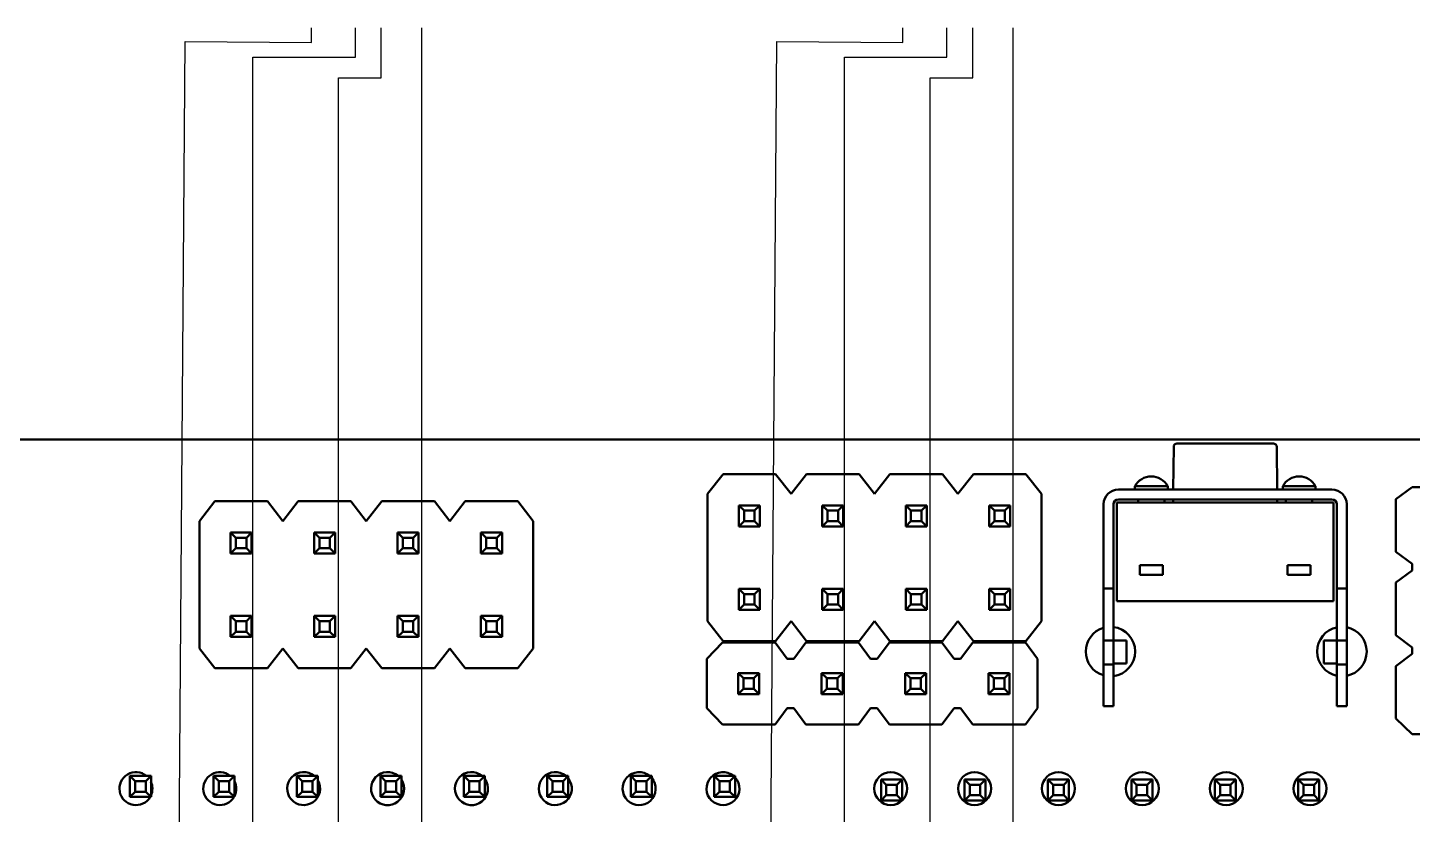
# Model space of a CAD drawing. Header units: millimetres. Extents: x 0 to 420, y 0 to 297.
# Drawn here: x 93.18 to 135.32, y 196.9 to 220.85 of the extents above; entities that cross this region are included whole.
import ezdxf

# ---------------------------------------------------------------- set-up
doc = ezdxf.new("R2010")
doc.units = ezdxf.units.MM
doc.layers.add('Sketch Geometry (ISO)', color=7, linetype='Continuous', lineweight=25)
doc.layers.add('Visible (ISO)', color=7, linetype='Continuous', lineweight=50)

msp = doc.modelspace()

# ---------------------------------------------------------------- linework, layer by layer
at = {"layer": 'Sketch Geometry (ISO)', "color": 7}
for p, q in [((101.814, 220.402), (101.814, 220.849)), ((119.814, 220.402), (119.814, 220.849)), ((97.654, 177.571), (97.974, 220.431)), ((97.974, 220.431), (101.814, 220.402)), ((115.654, 177.571), (115.974, 220.431)), ((115.974, 220.431), (119.814, 220.402))]:
    msp.add_line(p, q, dxfattribs=at)
at = {"layer": 'Sketch Geometry (ISO)', "color": 116, "true_color": 0x008040}
for p, q in [((103.151, 219.955), (103.151, 220.849)), ((121.151, 219.955), (121.151, 220.849)), ((100.034, 177.411), (100.034, 219.955)), ((100.034, 219.955), (103.151, 219.955)), ((118.034, 177.411), (118.034, 219.955)), ((118.034, 219.955), (121.151, 219.955))]:
    msp.add_line(p, q, dxfattribs=at)
at = {"layer": 'Sketch Geometry (ISO)', "color": 5, "true_color": 0x0000ff}
for p, q in [((103.938, 219.321), (103.938, 220.849)), ((121.938, 219.321), (121.938, 220.849)), ((102.64, 177.308), (102.64, 219.321)), ((102.64, 219.321), (103.938, 219.321)), ((120.64, 177.308), (120.64, 219.321)), ((120.64, 219.321), (121.938, 219.321))]:
    msp.add_line(p, q, dxfattribs=at)
at = {"layer": 'Sketch Geometry (ISO)', "color": 1, "true_color": 0xff0000}
for p, q in [((105.172, 177.148), (105.172, 220.849)), ((123.172, 177.148), (123.172, 220.849))]:
    msp.add_line(p, q, dxfattribs=at)
at = {"layer": 'Visible (ISO)'}
for p, q in [((165.503, 208.313), (61.648, 208.313)), ((131.089, 208.188), (128.154, 208.188)), ((128.055, 208.089), (128.043, 206.788)), ((131.189, 208.089), (131.2, 206.788)), ((114.339, 207.255), (113.869, 206.655)), ((115.939, 207.255), (114.339, 207.255)), ((116.409, 206.655), (115.939, 207.255)), ((116.879, 207.255), (116.409, 206.655)), ((118.479, 207.255), (116.879, 207.255)), ((118.949, 206.655), (118.479, 207.255)), ((119.419, 207.255), (118.949, 206.655)), ((121.019, 207.255), (119.419, 207.255)), ((121.489, 206.655), (121.019, 207.255)), ((121.959, 207.255), (121.489, 206.655)), ((123.559, 207.255), (121.959, 207.255)), ((124.029, 206.655), (123.559, 207.255)), ((113.869, 206.655), (113.869, 202.775)), ((124.029, 202.775), (124.029, 206.655)), ((132.872, 206.788), (126.372, 206.788)), ((132.872, 206.488), (126.372, 206.488)), ((127.872, 206.888), (126.872, 206.888)), ((126.872, 206.888), (126.872, 206.788)), ((126.972, 206.488), (126.972, 206.388)), ((127.772, 206.488), (127.772, 206.388)), ((127.872, 206.888), (127.872, 206.788)), ((128.041, 206.488), (128.04, 206.388)), ((131.203, 206.488), (131.204, 206.388)), ((132.372, 206.888), (131.372, 206.888)), ((131.372, 206.888), (131.372, 206.788)), ((131.472, 206.488), (131.472, 206.388)), ((132.272, 206.488), (132.272, 206.388)), ((132.372, 206.888), (132.372, 206.788)), ((134.814, 206.492), (135.314, 206.862)), ((134.814, 204.892), (134.814, 206.492)), ((135.314, 206.862), (136.814, 206.862)), ((98.873, 206.428), (98.403, 205.828)), ((100.473, 206.428), (98.873, 206.428)), ((100.943, 205.828), (100.473, 206.428)), ((101.413, 206.428), (100.943, 205.828)), ((103.013, 206.428), (101.413, 206.428)), ((103.483, 205.828), (103.013, 206.428)), ((103.953, 206.428), (103.483, 205.828)), ((105.553, 206.428), (103.953, 206.428)), ((106.023, 205.828), (105.553, 206.428)), ((106.493, 206.428), (106.023, 205.828)), ((108.093, 206.428), (106.493, 206.428)), ((108.563, 205.828), (108.093, 206.428)), ((115.459, 206.305), (114.819, 206.305)), ((114.819, 206.305), (114.979, 206.145)), ((114.819, 205.665), (114.819, 206.305)), ((115.299, 206.145), (114.979, 206.145)), ((114.979, 205.825), (114.979, 206.145)), ((115.299, 206.145), (115.459, 206.305)), ((115.299, 205.825), (115.299, 206.145)), ((115.459, 206.305), (115.459, 206.305)), ((115.459, 205.665), (115.459, 206.305)), ((115.459, 205.665), (115.459, 206.305)), ((117.999, 206.305), (117.359, 206.305)), ((117.359, 206.305), (117.519, 206.145)), ((117.359, 205.665), (117.359, 206.305)), ((117.839, 206.145), (117.519, 206.145)), ((117.519, 205.825), (117.519, 206.145)), ((117.839, 206.145), (117.999, 206.305)), ((117.839, 205.825), (117.839, 206.145)), ((117.999, 205.665), (117.999, 206.305)), ((117.999, 206.305), (117.999, 206.305)), ((117.999, 205.665), (117.999, 206.305)), ((119.899, 205.665), (119.899, 206.305)), ((119.899, 206.305), (120.059, 206.145)), ((120.539, 206.305), (119.899, 206.305)), ((120.379, 206.145), (120.059, 206.145)), ((120.059, 205.825), (120.059, 206.145)), ((120.379, 206.145), (120.539, 206.305)), ((120.379, 205.825), (120.379, 206.145)), ((120.539, 205.665), (120.539, 206.305)), ((120.539, 206.305), (120.539, 206.305)), ((120.539, 205.665), (120.539, 206.305)), ((122.439, 205.665), (122.439, 206.305)), ((122.439, 206.305), (122.599, 206.145)), ((123.079, 206.305), (122.439, 206.305)), ((122.599, 205.825), (122.599, 206.145)), ((122.919, 206.145), (122.599, 206.145)), ((122.919, 206.145), (123.079, 206.305)), ((122.919, 205.825), (122.919, 206.145)), ((123.079, 205.665), (123.079, 206.305)), ((123.079, 206.305), (123.079, 206.305)), ((123.079, 205.665), (123.079, 206.305)), ((125.922, 206.338), (125.922, 203.777)), ((126.222, 206.338), (126.222, 203.777)), ((132.922, 206.388), (126.322, 206.388)), ((126.322, 206.388), (126.322, 203.388)), ((132.922, 203.388), (132.922, 206.388)), ((133.022, 203.777), (133.022, 206.338)), ((133.322, 203.777), (133.322, 206.338)), ((98.403, 205.828), (98.403, 201.948)), ((108.563, 201.948), (108.563, 205.828)), ((114.979, 205.825), (114.819, 205.665)), ((115.459, 205.665), (114.819, 205.665)), ((115.299, 205.825), (114.979, 205.825)), ((115.459, 205.665), (115.299, 205.825)), ((115.459, 205.665), (115.459, 205.665)), ((117.519, 205.825), (117.359, 205.665)), ((117.999, 205.665), (117.359, 205.665)), ((117.839, 205.825), (117.519, 205.825)), ((117.999, 205.665), (117.839, 205.825)), ((117.999, 205.665), (117.999, 205.665)), ((120.059, 205.825), (119.899, 205.665)), ((120.539, 205.665), (119.899, 205.665)), ((120.379, 205.825), (120.059, 205.825)), ((120.539, 205.665), (120.379, 205.825)), ((120.539, 205.665), (120.539, 205.665)), ((122.599, 205.825), (122.439, 205.665)), ((123.079, 205.665), (122.439, 205.665)), ((122.919, 205.825), (122.599, 205.825)), ((123.079, 205.665), (122.919, 205.825)), ((123.079, 205.665), (123.079, 205.665)), ((99.353, 204.838), (99.353, 205.478)), ((99.353, 205.478), (99.513, 205.318)), ((99.993, 205.478), (99.353, 205.478)), ((99.513, 204.998), (99.513, 205.318)), ((99.833, 205.318), (99.513, 205.318)), ((99.833, 205.318), (99.993, 205.478)), ((99.833, 204.998), (99.833, 205.318)), ((99.993, 204.838), (99.993, 205.478)), ((99.993, 204.838), (99.993, 205.478)), ((99.993, 205.478), (99.993, 205.478)), ((102.533, 205.478), (101.893, 205.478)), ((101.893, 205.478), (102.053, 205.318)), ((101.893, 204.838), (101.893, 205.478)), ((102.373, 205.318), (102.053, 205.318)), ((102.053, 204.998), (102.053, 205.318)), ((102.373, 205.318), (102.533, 205.478)), ((102.373, 204.998), (102.373, 205.318)), ((102.533, 204.838), (102.533, 205.478)), ((102.533, 204.838), (102.533, 205.478)), ((102.533, 205.478), (102.533, 205.478)), ((105.073, 205.478), (104.433, 205.478)), ((104.433, 205.478), (104.593, 205.318)), ((104.433, 204.838), (104.433, 205.478)), ((104.913, 205.318), (104.593, 205.318)), ((104.593, 204.998), (104.593, 205.318)), ((104.913, 205.318), (105.073, 205.478)), ((104.913, 204.998), (104.913, 205.318)), ((105.073, 205.478), (105.073, 205.478)), ((105.073, 204.838), (105.073, 205.478)), ((105.073, 204.838), (105.073, 205.478)), ((107.613, 205.478), (106.973, 205.478)), ((106.973, 205.478), (107.133, 205.318)), ((106.973, 204.838), (106.973, 205.478)), ((107.453, 205.318), (107.133, 205.318)), ((107.133, 204.998), (107.133, 205.318)), ((107.453, 205.318), (107.613, 205.478)), ((107.453, 204.998), (107.453, 205.318)), ((107.613, 205.478), (107.613, 205.478)), ((107.613, 204.838), (107.613, 205.478)), ((107.613, 204.838), (107.613, 205.478)), ((99.513, 204.998), (99.353, 204.838)), ((99.993, 204.838), (99.353, 204.838)), ((99.833, 204.998), (99.513, 204.998)), ((99.993, 204.838), (99.833, 204.998)), ((99.993, 204.838), (99.993, 204.838)), ((102.053, 204.998), (101.893, 204.838)), ((102.533, 204.838), (101.893, 204.838)), ((102.373, 204.998), (102.053, 204.998)), ((102.533, 204.838), (102.373, 204.998)), ((102.533, 204.838), (102.533, 204.838)), ((104.593, 204.998), (104.433, 204.838)), ((105.073, 204.838), (104.433, 204.838)), ((104.913, 204.998), (104.593, 204.998)), ((105.073, 204.838), (104.913, 204.998)), ((105.073, 204.838), (105.073, 204.838)), ((107.133, 204.998), (106.973, 204.838)), ((107.613, 204.838), (106.973, 204.838)), ((107.453, 204.998), (107.133, 204.998)), ((107.613, 204.838), (107.453, 204.998)), ((107.613, 204.838), (107.613, 204.838)), ((135.314, 204.522), (134.814, 204.892)), ((127.022, 204.488), (127.722, 204.488)), ((127.022, 204.488), (127.022, 204.188)), ((127.722, 204.488), (127.722, 204.188)), ((131.522, 204.488), (131.522, 204.188)), ((132.222, 204.488), (131.522, 204.488)), ((132.222, 204.488), (132.222, 204.188)), ((135.314, 204.522), (135.314, 204.322)), ((127.022, 204.188), (127.722, 204.188)), ((132.222, 204.188), (131.522, 204.188)), ((134.814, 203.952), (135.314, 204.322)), ((114.819, 203.125), (114.819, 203.765)), ((114.819, 203.765), (114.979, 203.605)), ((115.459, 203.765), (114.819, 203.765)), ((114.979, 203.285), (114.979, 203.605)), ((115.299, 203.605), (114.979, 203.605)), ((115.299, 203.605), (115.459, 203.765)), ((115.299, 203.285), (115.299, 203.605)), ((115.459, 203.125), (115.459, 203.765)), ((115.459, 203.765), (115.459, 203.765)), ((115.459, 203.125), (115.459, 203.765)), ((117.999, 203.765), (117.359, 203.765)), ((117.359, 203.765), (117.519, 203.605)), ((117.359, 203.125), (117.359, 203.765)), ((117.839, 203.605), (117.519, 203.605)), ((117.519, 203.285), (117.519, 203.605)), ((117.839, 203.605), (117.999, 203.765)), ((117.839, 203.285), (117.839, 203.605)), ((117.999, 203.765), (117.999, 203.765)), ((117.999, 203.125), (117.999, 203.765)), ((117.999, 203.125), (117.999, 203.765)), ((120.539, 203.765), (119.899, 203.765)), ((119.899, 203.765), (120.059, 203.605)), ((119.899, 203.125), (119.899, 203.765)), ((120.379, 203.605), (120.059, 203.605)), ((120.059, 203.285), (120.059, 203.605)), ((120.379, 203.605), (120.539, 203.765)), ((120.379, 203.285), (120.379, 203.605)), ((120.539, 203.765), (120.539, 203.765)), ((120.539, 203.125), (120.539, 203.765)), ((120.539, 203.125), (120.539, 203.765)), ((123.079, 203.765), (122.439, 203.765)), ((122.439, 203.765), (122.599, 203.605)), ((122.439, 203.125), (122.439, 203.765)), ((122.919, 203.605), (122.599, 203.605)), ((122.599, 203.285), (122.599, 203.605)), ((122.919, 203.605), (123.079, 203.765)), ((122.919, 203.285), (122.919, 203.605)), ((123.079, 203.125), (123.079, 203.765)), ((123.079, 203.765), (123.079, 203.765)), ((123.079, 203.125), (123.079, 203.765)), ((125.922, 203.777), (125.922, 202.188)), ((126.222, 203.777), (125.922, 203.777)), ((126.222, 202.188), (126.222, 203.777)), ((133.022, 203.777), (133.022, 202.188)), ((133.322, 203.777), (133.022, 203.777)), ((133.322, 203.777), (133.322, 202.188)), ((134.814, 202.352), (134.814, 203.952)), ((114.979, 203.285), (114.819, 203.125)), ((115.459, 203.125), (114.819, 203.125)), ((115.299, 203.285), (114.979, 203.285)), ((115.459, 203.125), (115.299, 203.285)), ((115.459, 203.125), (115.459, 203.125)), ((117.519, 203.285), (117.359, 203.125)), ((117.999, 203.125), (117.359, 203.125)), ((117.839, 203.285), (117.519, 203.285)), ((117.999, 203.125), (117.839, 203.285)), ((117.999, 203.125), (117.999, 203.125)), ((120.059, 203.285), (119.899, 203.125)), ((120.539, 203.125), (119.899, 203.125)), ((120.379, 203.285), (120.059, 203.285)), ((120.539, 203.125), (120.379, 203.285)), ((120.539, 203.125), (120.539, 203.125)), ((122.599, 203.285), (122.439, 203.125)), ((123.079, 203.125), (122.439, 203.125)), ((122.919, 203.285), (122.599, 203.285)), ((123.079, 203.125), (122.919, 203.285)), ((123.079, 203.125), (123.079, 203.125)), ((126.322, 203.388), (132.922, 203.388)), ((99.353, 202.298), (99.353, 202.938)), ((99.993, 202.938), (99.353, 202.938)), ((99.353, 202.938), (99.513, 202.778)), ((99.833, 202.778), (99.513, 202.778)), ((99.513, 202.458), (99.513, 202.778)), ((99.833, 202.778), (99.993, 202.938)), ((99.833, 202.458), (99.833, 202.778)), ((99.993, 202.938), (99.993, 202.938)), ((99.993, 202.298), (99.993, 202.938)), ((99.993, 202.298), (99.993, 202.938)), ((102.533, 202.938), (101.893, 202.938)), ((101.893, 202.298), (101.893, 202.938)), ((101.893, 202.938), (102.053, 202.778)), ((102.373, 202.778), (102.053, 202.778)), ((102.053, 202.458), (102.053, 202.778)), ((102.373, 202.778), (102.533, 202.938)), ((102.373, 202.458), (102.373, 202.778)), ((102.533, 202.938), (102.533, 202.938)), ((102.533, 202.298), (102.533, 202.938)), ((102.533, 202.298), (102.533, 202.938)), ((104.433, 202.298), (104.433, 202.938)), ((105.073, 202.938), (104.433, 202.938)), ((104.433, 202.938), (104.593, 202.778)), ((104.913, 202.778), (104.593, 202.778)), ((104.593, 202.458), (104.593, 202.778)), ((104.913, 202.778), (105.073, 202.938)), ((104.913, 202.458), (104.913, 202.778)), ((105.073, 202.298), (105.073, 202.938)), ((105.073, 202.938), (105.073, 202.938)), ((105.073, 202.298), (105.073, 202.938)), ((106.973, 202.298), (106.973, 202.938)), ((107.613, 202.938), (106.973, 202.938)), ((106.973, 202.938), (107.133, 202.778)), ((107.453, 202.778), (107.133, 202.778)), ((107.133, 202.458), (107.133, 202.778)), ((107.453, 202.778), (107.613, 202.938)), ((107.453, 202.458), (107.453, 202.778)), ((107.613, 202.298), (107.613, 202.938)), ((107.613, 202.938), (107.613, 202.938)), ((107.613, 202.298), (107.613, 202.938)), ((113.869, 202.775), (114.339, 202.175)), ((115.939, 202.175), (116.409, 202.775)), ((116.409, 202.775), (116.879, 202.175)), ((118.479, 202.175), (118.949, 202.775)), ((118.949, 202.775), (119.419, 202.175)), ((121.019, 202.175), (121.489, 202.775)), ((121.489, 202.775), (121.959, 202.175)), ((123.559, 202.175), (124.029, 202.775)), ((99.513, 202.458), (99.353, 202.298)), ((99.993, 202.298), (99.353, 202.298)), ((99.833, 202.458), (99.513, 202.458)), ((99.993, 202.298), (99.833, 202.458)), ((99.993, 202.298), (99.993, 202.298)), ((102.053, 202.458), (101.893, 202.298)), ((102.533, 202.298), (101.893, 202.298)), ((102.373, 202.458), (102.053, 202.458)), ((102.533, 202.298), (102.373, 202.458)), ((102.533, 202.298), (102.533, 202.298)), ((104.593, 202.458), (104.433, 202.298)), ((105.073, 202.298), (104.433, 202.298)), ((104.913, 202.458), (104.593, 202.458)), ((105.073, 202.298), (104.913, 202.458)), ((105.073, 202.298), (105.073, 202.298)), ((107.133, 202.458), (106.973, 202.298)), ((107.613, 202.298), (106.973, 202.298)), ((107.453, 202.458), (107.133, 202.458)), ((107.613, 202.298), (107.453, 202.458)), ((107.613, 202.298), (107.613, 202.298)), ((135.314, 201.982), (134.814, 202.352)), ((98.403, 201.948), (98.873, 201.348)), ((100.473, 201.348), (100.943, 201.948)), ((100.943, 201.948), (101.413, 201.348)), ((103.013, 201.348), (103.483, 201.948)), ((103.483, 201.948), (103.953, 201.348)), ((105.553, 201.348), (106.023, 201.948)), ((106.023, 201.948), (106.493, 201.348)), ((108.093, 201.348), (108.563, 201.948)), ((113.851, 201.631), (114.321, 202.131)), ((114.321, 202.131), (115.921, 202.131)), ((114.339, 202.175), (115.939, 202.175)), ((115.921, 202.131), (116.291, 201.631)), ((116.491, 201.631), (116.861, 202.131)), ((116.861, 202.131), (118.461, 202.131)), ((116.879, 202.175), (118.479, 202.175)), ((118.461, 202.131), (118.831, 201.631)), ((119.031, 201.631), (119.401, 202.131)), ((119.401, 202.131), (121.001, 202.131)), ((119.419, 202.175), (121.019, 202.175)), ((121.001, 202.131), (121.371, 201.631)), ((121.571, 201.631), (121.941, 202.131)), ((121.941, 202.131), (123.541, 202.131)), ((121.959, 202.175), (123.559, 202.175)), ((123.541, 202.131), (123.911, 201.631)), ((126.222, 202.188), (125.922, 202.188)), ((125.922, 202.188), (125.922, 201.458)), ((126.222, 201.458), (126.222, 202.188)), ((126.222, 202.188), (126.277, 202.188)), ((126.277, 202.188), (126.567, 202.188)), ((126.622, 202.188), (126.567, 202.188)), ((126.622, 201.488), (126.622, 202.188)), ((132.622, 202.188), (132.677, 202.188)), ((132.622, 201.488), (132.622, 202.188)), ((132.967, 202.188), (132.677, 202.188)), ((133.022, 202.188), (132.967, 202.188)), ((133.022, 202.188), (133.022, 201.458)), ((133.322, 202.188), (133.022, 202.188)), ((133.322, 202.188), (133.322, 201.458)), ((135.314, 201.982), (135.314, 201.782)), ((113.851, 201.631), (113.851, 200.131)), ((116.491, 201.631), (116.291, 201.631)), ((119.031, 201.631), (118.831, 201.631)), ((121.571, 201.631), (121.371, 201.631)), ((123.911, 201.631), (123.911, 200.131)), ((125.922, 201.458), (125.922, 200.188)), ((126.222, 201.458), (125.922, 201.458)), ((126.222, 201.488), (126.277, 201.488)), ((126.222, 200.188), (126.222, 201.458)), ((126.277, 201.488), (126.567, 201.488)), ((126.622, 201.488), (126.567, 201.488)), ((132.622, 201.488), (132.677, 201.488)), ((132.967, 201.488), (132.677, 201.488)), ((133.022, 201.488), (132.967, 201.488)), ((133.022, 201.458), (133.022, 200.188)), ((133.322, 201.458), (133.022, 201.458)), ((133.322, 201.458), (133.322, 200.188)), ((134.814, 201.412), (135.314, 201.782)), ((98.873, 201.348), (100.473, 201.348)), ((101.413, 201.348), (103.013, 201.348)), ((103.953, 201.348), (105.553, 201.348)), ((106.493, 201.348), (108.093, 201.348)), ((115.441, 201.201), (114.801, 201.201)), ((114.961, 201.041), (114.801, 201.201)), ((114.801, 200.561), (114.801, 201.201)), ((115.281, 201.041), (114.961, 201.041)), ((114.961, 200.721), (114.961, 201.041)), ((115.441, 201.201), (115.281, 201.041)), ((115.281, 200.721), (115.281, 201.041)), ((115.441, 200.561), (115.441, 201.201)), ((117.981, 201.201), (117.341, 201.201)), ((117.501, 201.041), (117.341, 201.201)), ((117.341, 200.561), (117.341, 201.201)), ((117.821, 201.041), (117.501, 201.041)), ((117.501, 200.721), (117.501, 201.041)), ((117.981, 201.201), (117.821, 201.041)), ((117.821, 200.721), (117.821, 201.041)), ((117.981, 200.561), (117.981, 201.201)), ((120.521, 201.201), (119.881, 201.201)), ((120.041, 201.041), (119.881, 201.201)), ((119.881, 200.561), (119.881, 201.201)), ((120.361, 201.041), (120.041, 201.041)), ((120.041, 200.721), (120.041, 201.041)), ((120.521, 201.201), (120.361, 201.041)), ((120.361, 200.721), (120.361, 201.041)), ((120.521, 200.561), (120.521, 201.201)), ((123.061, 201.201), (122.421, 201.201)), ((122.581, 201.041), (122.421, 201.201)), ((122.421, 200.561), (122.421, 201.201)), ((122.901, 201.041), (122.581, 201.041)), ((122.581, 200.721), (122.581, 201.041)), ((123.061, 201.201), (122.901, 201.041)), ((122.901, 200.721), (122.901, 201.041)), ((123.061, 200.561), (123.061, 201.201)), ((134.814, 199.812), (134.814, 201.412)), ((114.801, 200.561), (114.961, 200.721)), ((115.281, 200.721), (114.961, 200.721)), ((115.281, 200.721), (115.441, 200.561)), ((117.341, 200.561), (117.501, 200.721)), ((117.821, 200.721), (117.501, 200.721)), ((117.821, 200.721), (117.981, 200.561)), ((119.881, 200.561), (120.041, 200.721)), ((120.361, 200.721), (120.041, 200.721)), ((120.361, 200.721), (120.521, 200.561)), ((122.421, 200.561), (122.581, 200.721)), ((122.901, 200.721), (122.581, 200.721)), ((122.901, 200.721), (123.061, 200.561)), ((115.441, 200.561), (114.801, 200.561)), ((117.981, 200.561), (117.341, 200.561)), ((120.521, 200.561), (119.881, 200.561)), ((123.061, 200.561), (122.421, 200.561)), ((126.222, 200.188), (125.922, 200.188)), ((133.322, 200.188), (133.022, 200.188)), ((113.851, 200.131), (114.321, 199.631)), ((115.921, 199.631), (116.291, 200.131)), ((116.491, 200.131), (116.291, 200.131)), ((116.861, 199.631), (116.491, 200.131)), ((118.831, 200.131), (118.461, 199.631)), ((119.031, 200.131), (118.831, 200.131)), ((119.401, 199.631), (119.031, 200.131)), ((121.371, 200.131), (121.001, 199.631)), ((121.571, 200.131), (121.371, 200.131)), ((121.941, 199.631), (121.571, 200.131)), ((123.911, 200.131), (123.541, 199.631)), ((135.314, 199.342), (134.814, 199.812)), ((114.321, 199.631), (115.921, 199.631)), ((118.461, 199.631), (116.861, 199.631)), ((121.001, 199.631), (119.401, 199.631)), ((123.541, 199.631), (121.941, 199.631)), ((135.314, 199.342), (136.814, 199.342)), ((96.45, 197.908), (96.29, 198.068)), ((96.29, 197.428), (96.29, 198.068)), ((96.29, 198.068), (96.93, 198.068)), ((96.93, 198.068), (96.77, 197.908)), ((96.93, 197.428), (96.93, 198.068)), ((98.99, 197.908), (98.83, 198.068)), ((98.83, 197.428), (98.83, 198.068)), ((98.83, 198.068), (99.47, 198.068)), ((99.47, 198.068), (99.31, 197.908)), ((99.47, 197.428), (99.47, 198.068)), ((101.53, 197.908), (101.37, 198.068)), ((101.37, 197.428), (101.37, 198.068)), ((101.37, 198.068), (102.01, 198.068)), ((102.01, 198.068), (101.85, 197.908)), ((102.01, 197.428), (102.01, 198.068)), ((104.07, 197.908), (103.91, 198.068)), ((103.91, 197.428), (103.91, 198.068)), ((103.91, 198.068), (104.55, 198.068)), ((104.55, 198.068), (104.39, 197.908)), ((104.55, 197.428), (104.55, 198.068)), ((106.61, 197.908), (106.45, 198.068)), ((106.45, 197.428), (106.45, 198.068)), ((106.45, 198.068), (107.09, 198.068)), ((107.09, 198.068), (106.93, 197.908)), ((107.09, 197.428), (107.09, 198.068)), ((109.15, 197.908), (108.99, 198.068)), ((108.99, 197.428), (108.99, 198.068)), ((108.99, 198.068), (109.63, 198.068)), ((109.63, 198.068), (109.47, 197.908)), ((109.63, 197.428), (109.63, 198.068)), ((111.69, 197.908), (111.53, 198.068)), ((111.53, 197.428), (111.53, 198.068)), ((111.53, 198.068), (112.17, 198.068)), ((112.17, 198.068), (112.01, 197.908)), ((112.17, 197.428), (112.17, 198.068)), ((114.23, 197.908), (114.07, 198.068)), ((114.07, 197.428), (114.07, 198.068)), ((114.07, 198.068), (114.71, 198.068)), ((114.71, 198.068), (114.55, 197.908)), ((114.71, 197.428), (114.71, 198.068)), ((96.45, 197.908), (96.77, 197.908)), ((96.45, 197.588), (96.45, 197.908)), ((96.77, 197.588), (96.77, 197.908)), ((98.99, 197.908), (99.31, 197.908)), ((98.99, 197.588), (98.99, 197.908)), ((99.31, 197.588), (99.31, 197.908)), ((101.53, 197.908), (101.85, 197.908)), ((101.53, 197.588), (101.53, 197.908)), ((101.85, 197.588), (101.85, 197.908)), ((104.07, 197.908), (104.39, 197.908)), ((104.07, 197.588), (104.07, 197.908)), ((104.39, 197.588), (104.39, 197.908)), ((106.61, 197.908), (106.93, 197.908)), ((106.61, 197.588), (106.61, 197.908)), ((106.93, 197.588), (106.93, 197.908)), ((109.15, 197.908), (109.47, 197.908)), ((109.15, 197.588), (109.15, 197.908)), ((109.47, 197.588), (109.47, 197.908)), ((111.69, 197.908), (112.01, 197.908)), ((111.69, 197.588), (111.69, 197.908)), ((112.01, 197.588), (112.01, 197.908)), ((114.23, 197.908), (114.55, 197.908)), ((114.23, 197.588), (114.23, 197.908)), ((114.55, 197.588), (114.55, 197.908)), ((119.307, 197.798), (119.147, 197.958)), ((119.147, 197.318), (119.147, 197.958)), ((119.147, 197.958), (119.787, 197.958)), ((119.307, 197.798), (119.627, 197.798)), ((119.307, 197.478), (119.307, 197.798)), ((119.787, 197.958), (119.627, 197.798)), ((119.627, 197.478), (119.627, 197.798)), ((119.787, 197.318), (119.787, 197.958)), ((121.847, 197.798), (121.687, 197.958)), ((121.687, 197.318), (121.687, 197.958)), ((121.687, 197.958), (122.327, 197.958)), ((121.847, 197.798), (122.167, 197.798)), ((121.847, 197.478), (121.847, 197.798)), ((122.327, 197.958), (122.167, 197.798)), ((122.167, 197.478), (122.167, 197.798)), ((122.327, 197.318), (122.327, 197.958)), ((124.387, 197.798), (124.227, 197.958)), ((124.227, 197.318), (124.227, 197.958)), ((124.227, 197.958), (124.867, 197.958)), ((124.387, 197.798), (124.707, 197.798)), ((124.387, 197.478), (124.387, 197.798)), ((124.867, 197.958), (124.707, 197.798)), ((124.707, 197.478), (124.707, 197.798)), ((124.867, 197.318), (124.867, 197.958)), ((126.927, 197.798), (126.767, 197.958)), ((126.767, 197.318), (126.767, 197.958)), ((126.767, 197.958), (127.407, 197.958)), ((126.927, 197.798), (127.247, 197.798)), ((126.927, 197.478), (126.927, 197.798)), ((127.407, 197.958), (127.247, 197.798)), ((127.247, 197.478), (127.247, 197.798)), ((127.407, 197.318), (127.407, 197.958)), ((129.467, 197.798), (129.307, 197.958)), ((129.307, 197.318), (129.307, 197.958)), ((129.307, 197.958), (129.947, 197.958)), ((129.467, 197.798), (129.787, 197.798)), ((129.467, 197.478), (129.467, 197.798)), ((129.947, 197.958), (129.787, 197.798)), ((129.787, 197.478), (129.787, 197.798)), ((129.947, 197.318), (129.947, 197.958)), ((131.847, 197.318), (131.847, 197.958)), ((132.007, 197.798), (131.847, 197.958)), ((131.847, 197.958), (132.487, 197.958)), ((132.007, 197.798), (132.327, 197.798)), ((132.007, 197.478), (132.007, 197.798)), ((132.487, 197.958), (132.327, 197.798)), ((132.327, 197.478), (132.327, 197.798)), ((132.487, 197.318), (132.487, 197.958)), ((96.29, 197.428), (96.45, 197.588)), ((96.29, 197.428), (96.93, 197.428)), ((96.45, 197.588), (96.77, 197.588)), ((96.77, 197.588), (96.93, 197.428)), ((98.83, 197.428), (98.99, 197.588)), ((98.83, 197.428), (99.47, 197.428)), ((98.99, 197.588), (99.31, 197.588)), ((99.31, 197.588), (99.47, 197.428)), ((101.37, 197.428), (101.53, 197.588)), ((101.37, 197.428), (102.01, 197.428)), ((101.53, 197.588), (101.85, 197.588)), ((101.85, 197.588), (102.01, 197.428)), ((103.91, 197.428), (104.07, 197.588)), ((103.91, 197.428), (104.55, 197.428)), ((104.07, 197.588), (104.39, 197.588)), ((104.39, 197.588), (104.55, 197.428)), ((106.45, 197.428), (106.61, 197.588)), ((106.45, 197.428), (107.09, 197.428)), ((106.61, 197.588), (106.93, 197.588)), ((106.93, 197.588), (107.09, 197.428)), ((108.99, 197.428), (109.15, 197.588)), ((108.99, 197.428), (109.63, 197.428)), ((109.15, 197.588), (109.47, 197.588)), ((109.47, 197.588), (109.63, 197.428)), ((111.53, 197.428), (111.69, 197.588)), ((111.53, 197.428), (112.17, 197.428)), ((111.69, 197.588), (112.01, 197.588)), ((112.01, 197.588), (112.17, 197.428)), ((114.07, 197.428), (114.23, 197.588)), ((114.07, 197.428), (114.71, 197.428)), ((114.23, 197.588), (114.55, 197.588)), ((114.55, 197.588), (114.71, 197.428)), ((119.147, 197.318), (119.307, 197.478)), ((119.147, 197.318), (119.787, 197.318)), ((119.307, 197.478), (119.627, 197.478)), ((119.627, 197.478), (119.787, 197.318)), ((121.687, 197.318), (121.847, 197.478)), ((121.687, 197.318), (122.327, 197.318)), ((121.847, 197.478), (122.167, 197.478)), ((122.167, 197.478), (122.327, 197.318)), ((124.227, 197.318), (124.387, 197.478)), ((124.227, 197.318), (124.867, 197.318)), ((124.387, 197.478), (124.707, 197.478)), ((124.707, 197.478), (124.867, 197.318)), ((126.767, 197.318), (126.927, 197.478)), ((126.767, 197.318), (127.407, 197.318)), ((126.927, 197.478), (127.247, 197.478)), ((127.247, 197.478), (127.407, 197.318)), ((129.307, 197.318), (129.467, 197.478)), ((129.307, 197.318), (129.947, 197.318)), ((129.467, 197.478), (129.787, 197.478)), ((129.787, 197.478), (129.947, 197.318)), ((131.847, 197.318), (132.007, 197.478)), ((131.847, 197.318), (132.487, 197.318)), ((132.007, 197.478), (132.327, 197.478)), ((132.327, 197.478), (132.487, 197.318))]:
    msp.add_line(p, q, dxfattribs=at)
for centre in [(119.443, 197.681), (121.996, 197.681), (124.548, 197.681), (127.1, 197.681), (129.653, 197.681)]:
    msp.add_circle(centre, 0.502, dxfattribs=at)
for centre, radius, start, end in [((128.154, 208.088), 0.1, 90, 179.5), ((131.089, 208.088), 0.1, 0.5, 90), ((127.372, 206.621), 0.567, 28.0725, 151.9275), ((131.872, 206.621), 0.567, 28.0725, 151.9275), ((126.372, 206.338), 0.45, 90, 180), ((126.372, 206.338), 0.15, 90, 180), ((132.872, 206.338), 0.45, 0, 90), ((132.872, 206.338), 0.15, 0, 90), ((126.13, 201.854), 0.753, 106.0879, 253.9121), ((126.13, 201.854), 0.753, 276.9679, 83.0321), ((133.175, 201.854), 0.753, 101.75, 258.25), ((133.175, 201.854), 0.753, 281.2321, 78.7679), ((96.471, 197.681), 0.502, 50.4815, 329.844), ((99.024, 197.681), 0.502, 50.4815, 329.844), ((101.576, 197.681), 0.502, 50.4815, 30.3874), ((104.129, 197.681), 0.502, 50.4815, 33.0803), ((106.681, 197.681), 0.502, 50.4815, 35.5915), ((109.233, 197.681), 0.502, 50.4815, 37.9574), ((111.786, 197.681), 0.502, 50.4815, 40.2042), ((114.338, 197.681), 0.502, 50.4815, 42.3512), ((132.205, 197.681), 0.502, 226.1922, 224.5675), ((96.471, 197.681), 0.502, 335.7921, 24.2079), ((99.024, 197.681), 0.502, 332.5414, 27.4586)]:
    msp.add_arc(centre, radius, start, end, dxfattribs=at)

doc.saveas('drawing.dxf')
